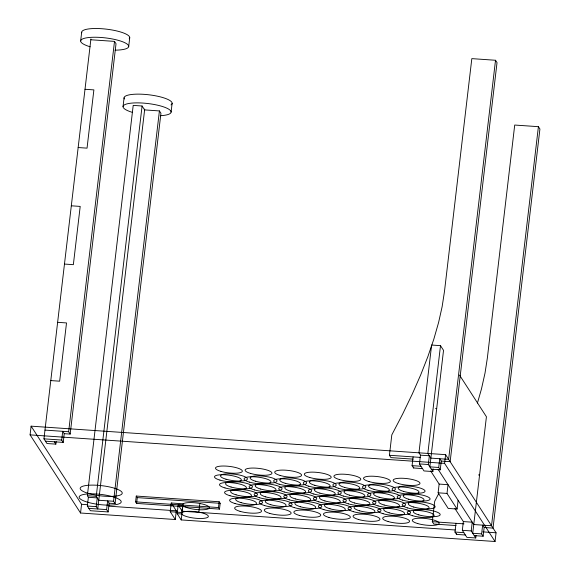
<?xml version="1.0" encoding="UTF-8"?>
<svg xmlns="http://www.w3.org/2000/svg" width="570" height="570" viewBox="0 0 570 570"><rect width="100%" height="100%" fill="white"/><g stroke="black" fill="none" stroke-linecap="round" stroke-linejoin="round"><path stroke-width="0.85" d="M30.082 434.874L31.108 426.161L445.605 454.653L496.064 532.786L495.038 541.5L181.203 519.926L177.17 513.677L178.189 504.963L182.714 505.276A13.516 3.27 6.7 0 0 202.835 509.772A13.516 3.27 6.7 0 0 204.231 504.507A13.516 3.27 6.7 0 0 183.105 503.809L171.264 502.997L170.238 511.703L175.282 519.519L80.541 513.007L30.082 434.874L444.579 463.367L495.038 541.5M80.655 40.954L81.681 32.219M56.159 441.515L55.846 444.137L46.968 443.531L43.94 438.843L90.915 38.959M63.22 442.405L61.703 440.061L62.729 431.319L64.246 433.663L63.22 442.405L45.45 441.187M64.246 433.663L70.167 434.076L68.649 431.732L114.506 41.382L90.822 39.758M70.167 434.076L116.024 43.726L114.506 41.382M128.706 46.434L129.732 37.698M123.042 106.59L124.068 97.848M80.541 513.007L81.567 504.293L31.108 426.161M87.352 495.729L133.209 105.386L142.087 105.999L144.616 109.903L159.415 110.922L160.932 113.266L115.076 503.609L109.155 503.203L107.637 500.859L106.611 509.601L108.129 511.945L90.366 510.72L87.338 506.032L88.364 497.297L87.352 495.729L96.237 496.342L98.76 500.246L113.558 501.265L115.076 503.609M96.237 496.342L142.087 105.999M144.709 109.112L97.734 508.989L96.216 506.645L97.242 497.902L88.364 497.297M108.129 511.945L109.155 503.203M113.558 501.265L159.415 110.922M171.093 112.069L172.119 103.327M135.582 501.857L136.266 496.057L219.165 501.757L220.177 503.317L219.493 509.117L136.593 503.417L135.582 501.857L218.488 507.557L219.493 509.117M136.593 503.417L137.277 497.617L136.266 496.057M175.282 519.519L176.308 510.805L171.264 502.997M170.238 511.703L182.079 512.523A13.516 3.27 6.7 0 1 203.212 513.221A13.516 3.27 6.7 0 1 201.816 518.486A13.516 3.27 6.7 0 1 181.695 513.983L182.714 505.276M181.203 519.926L183.105 503.809M198.837 512.181L199.856 503.467M218.488 507.557L219.165 501.757M413.136 459.142L390.934 457.617L389.417 455.273L391.811 434.882L402.655 414.062L412.274 394.077L420.681 374.925L427.87 356.606L433.841 339.121L438.594 322.47L442.135 306.653L444.45 291.676L471.825 58.632L495.515 60.263L497.026 62.607L450.143 461.686L441.266 461.073L439.748 458.736L438.722 467.471L440.24 469.815L431.355 469.203M422.47 468.597L413.592 467.984L412.074 465.64L413.1 456.898M413.592 467.984L413.72 466.894M433.179 468.925L432.872 471.547L423.987 470.941L419.449 463.909L420.475 455.166L418.957 452.822L431.618 345.042L440.503 345.655L443.531 350.343L429.844 466.859L438.722 467.471M440.503 345.655L427.842 453.435L430.87 458.123L448.633 459.342L495.515 60.263M432.872 471.547L428.327 464.514L429.353 455.779L420.475 455.166M456.029 525.554L433.82 524.029L432.309 521.685L434.703 501.294L438.722 493.584M440.24 469.815L441.266 461.073M458.116 500.31L457.09 509.053L448.205 508.44L438.116 492.815L439.142 484.08L430.664 470.948M444.579 463.367L445.605 454.653M457.09 509.053L447.001 493.428L448.027 484.685L439.142 484.08M465.362 535.009L456.484 534.396L454.967 532.052L455.993 523.31M456.484 534.396L456.613 533.306M476.071 535.337L475.758 537.959L466.88 537.353L462.334 530.321L463.36 521.578L454.889 508.454M475.758 537.959L471.219 530.927L472.245 522.191L463.36 521.578M483.132 536.228L481.614 533.883L482.64 525.148L484.158 527.492L483.132 536.228L474.247 535.615M477.446 403.033L481.486 388.882L485.02 373.065L487.343 358.088L514.717 125.044L538.408 126.675L491.525 525.754L473.763 524.535L438.138 469.374M85.001 89.276L93.886 89.889L87.039 148.15L78.161 147.537M71.314 205.798L80.199 206.411L73.352 264.672L64.474 264.06M57.627 322.321L66.512 322.934L59.665 381.188L50.787 380.582M435.573 408.526L436.684 408.597M44.966 430.101L68.649 431.732M389.417 455.273L420.211 457.389M419.449 463.909L428.327 464.514M43.94 438.843L61.703 440.061M412.074 465.64L420.959 466.253M478.465 474.938L479.577 475.01M438.116 492.815L447.001 493.428M137.277 497.617L220.177 503.317M432.309 521.685L463.987 523.866M484.158 527.492L493.036 528.098L539.918 129.02L538.408 126.675M462.334 530.321L471.219 530.927M81.567 504.293L87.766 504.721M109.013 506.181L176.308 510.805M455.28 529.986L182.229 511.212L178.189 504.963M482.769 531.874L496.064 532.786M87.338 506.032L96.216 506.645M454.967 532.052L463.852 532.665M481.614 533.883L472.73 533.271L486.424 416.755L459.477 375.031M177.17 513.677L181.695 513.983M88.849 508.376L106.611 509.601M54.335 441.793L55.846 444.137M132.511 112.404A24.182 5.85 6.7 0 1 129.732 103.334A24.182 5.85 6.7 0 1 165.557 107.609A24.182 5.85 6.7 0 1 160.22 115.71M124.41 98.959A24.182 5.85 6.7 0 1 149.767 94.898A24.182 5.85 6.7 0 1 170.986 104.909M90.124 46.769A24.182 5.85 6.7 0 1 88.086 37.606A24.182 5.85 6.7 0 1 124.445 42.529A24.182 5.85 6.7 0 1 115.083 50.153M81.759 32.775A24.182 5.85 6.7 0 1 107.26 29.255A24.182 5.85 6.7 0 1 129.219 38.774M324.921 500.937A13.516 3.27 6.7 0 0 346.239 501.016A13.516 3.27 6.7 0 0 327.515 495.558A13.516 3.27 6.7 0 0 324.921 500.937M323.895 509.651A13.516 3.27 6.7 0 0 345.213 509.73A13.516 3.27 6.7 0 0 326.489 504.272A13.516 3.27 6.7 0 0 323.895 509.651M236.094 494.831A13.516 3.27 6.7 0 0 257.419 494.91A13.516 3.27 6.7 0 0 238.695 489.452A13.516 3.27 6.7 0 0 236.094 494.831M235.075 503.545A13.516 3.27 6.7 0 0 256.393 503.624A13.516 3.27 6.7 0 0 237.669 498.166A13.516 3.27 6.7 0 0 235.075 503.545M265.706 496.869A13.516 3.27 6.7 0 0 287.024 496.94A13.516 3.27 6.7 0 0 268.299 491.49A13.516 3.27 6.7 0 0 265.706 496.869M264.68 505.583A13.516 3.27 6.7 0 0 285.998 505.654A13.516 3.27 6.7 0 0 267.28 500.203A13.516 3.27 6.7 0 0 264.68 505.583M295.31 498.907A13.516 3.27 6.7 0 0 316.635 498.978A13.516 3.27 6.7 0 0 297.911 493.527A13.516 3.27 6.7 0 0 295.31 498.907M294.291 507.614A13.516 3.27 6.7 0 0 315.609 507.692A13.516 3.27 6.7 0 0 296.885 502.241A13.516 3.27 6.7 0 0 294.291 507.614M354.526 502.975A13.516 3.27 6.7 0 0 375.844 503.046A13.516 3.27 6.7 0 0 357.119 497.596A13.516 3.27 6.7 0 0 354.526 502.975M353.5 511.689A13.516 3.27 6.7 0 0 374.825 511.76A13.516 3.27 6.7 0 0 356.1 506.31A13.516 3.27 6.7 0 0 353.5 511.689M384.13 505.013A13.516 3.27 6.7 0 0 405.455 505.084A13.516 3.27 6.7 0 0 386.731 499.634A13.516 3.27 6.7 0 0 384.13 505.013M383.111 513.72A13.516 3.27 6.7 0 0 404.429 513.798A13.516 3.27 6.7 0 0 385.705 508.347A13.516 3.27 6.7 0 0 383.111 513.72M379.086 497.197A13.516 3.27 6.7 0 0 400.404 497.268A13.516 3.27 6.7 0 0 381.686 491.817A13.516 3.27 6.7 0 0 379.086 497.197M378.067 505.911A13.516 3.27 6.7 0 0 399.385 505.982A13.516 3.27 6.7 0 0 380.66 500.531A13.516 3.27 6.7 0 0 378.067 505.911M413.742 507.043A13.516 3.27 6.7 0 0 435.06 507.122A13.516 3.27 6.7 0 0 416.335 501.664A13.516 3.27 6.7 0 0 413.742 507.043M412.716 515.757A13.516 3.27 6.7 0 0 434.034 515.836A13.516 3.27 6.7 0 0 415.316 510.378A13.516 3.27 6.7 0 0 412.716 515.757M403.646 491.418A13.516 3.27 6.7 0 0 424.971 491.49A13.516 3.27 6.7 0 0 406.246 486.039A13.516 3.27 6.7 0 0 403.646 491.418M402.627 500.132A13.516 3.27 6.7 0 0 423.945 500.203A13.516 3.27 6.7 0 0 405.22 494.753A13.516 3.27 6.7 0 0 402.627 500.132M285.221 483.274A13.516 3.27 6.7 0 0 306.539 483.353A13.516 3.27 6.7 0 0 287.814 477.902A13.516 3.27 6.7 0 0 285.221 483.274M284.195 491.988A13.516 3.27 6.7 0 0 305.513 492.067A13.516 3.27 6.7 0 0 286.796 486.609A13.516 3.27 6.7 0 0 284.195 491.988M344.437 487.35A13.516 3.27 6.7 0 0 365.755 487.421A13.516 3.27 6.7 0 0 347.03 481.971A13.516 3.27 6.7 0 0 344.437 487.35M343.411 496.064A13.516 3.27 6.7 0 0 364.729 496.135A13.516 3.27 6.7 0 0 346.004 490.684A13.516 3.27 6.7 0 0 343.411 496.064M226.005 479.206A13.516 3.27 6.7 0 0 247.323 479.284A13.516 3.27 6.7 0 0 228.606 473.827A13.516 3.27 6.7 0 0 226.005 479.206M224.979 487.92A13.516 3.27 6.7 0 0 246.304 487.991A13.516 3.27 6.7 0 0 227.58 482.541A13.516 3.27 6.7 0 0 224.979 487.92M374.041 489.381A13.516 3.27 6.7 0 0 395.359 489.459A13.516 3.27 6.7 0 0 376.635 484.008A13.516 3.27 6.7 0 0 374.041 489.381M373.015 498.095A13.516 3.27 6.7 0 0 394.34 498.173A13.516 3.27 6.7 0 0 375.616 492.715A13.516 3.27 6.7 0 0 373.015 498.095M314.825 485.312A13.516 3.27 6.7 0 0 336.143 485.391A13.516 3.27 6.7 0 0 317.426 479.933A13.516 3.27 6.7 0 0 314.825 485.312M313.806 494.026A13.516 3.27 6.7 0 0 335.124 494.097A13.516 3.27 6.7 0 0 316.4 488.647A13.516 3.27 6.7 0 0 313.806 494.026M255.609 481.244A13.516 3.27 6.7 0 0 276.935 481.315A13.516 3.27 6.7 0 0 258.21 475.865A13.516 3.27 6.7 0 0 255.609 481.244M254.59 489.958A13.516 3.27 6.7 0 0 275.909 490.029A13.516 3.27 6.7 0 0 257.184 484.578A13.516 3.27 6.7 0 0 254.59 489.958M250.565 473.428A13.516 3.27 6.7 0 0 271.89 473.506A13.516 3.27 6.7 0 0 253.166 468.048A13.516 3.27 6.7 0 0 250.565 473.428M249.546 482.142A13.516 3.27 6.7 0 0 270.864 482.213A13.516 3.27 6.7 0 0 252.139 476.762A13.516 3.27 6.7 0 0 249.546 482.142M398.601 483.602A13.516 3.27 6.7 0 0 419.919 483.681A13.516 3.27 6.7 0 0 401.202 478.23A13.516 3.27 6.7 0 0 398.601 483.602M397.582 492.316A13.516 3.27 6.7 0 0 418.9 492.395A13.516 3.27 6.7 0 0 400.176 486.937A13.516 3.27 6.7 0 0 397.582 492.316M309.781 477.503A13.516 3.27 6.7 0 0 331.099 477.575A13.516 3.27 6.7 0 0 312.374 472.124A13.516 3.27 6.7 0 0 309.781 477.503M308.755 486.21A13.516 3.27 6.7 0 0 330.08 486.288A13.516 3.27 6.7 0 0 311.355 480.831A13.516 3.27 6.7 0 0 308.755 486.21M368.997 481.572A13.516 3.27 6.7 0 0 390.315 481.643A13.516 3.27 6.7 0 0 371.59 476.192A13.516 3.27 6.7 0 0 368.997 481.572M367.971 490.286A13.516 3.27 6.7 0 0 389.289 490.357A13.516 3.27 6.7 0 0 370.571 484.906A13.516 3.27 6.7 0 0 367.971 490.286M220.96 471.397A13.516 3.27 6.7 0 0 242.279 471.468A13.516 3.27 6.7 0 0 223.554 466.018A13.516 3.27 6.7 0 0 220.96 471.397M219.935 480.104A13.516 3.27 6.7 0 0 241.253 480.182A13.516 3.27 6.7 0 0 222.535 474.732A13.516 3.27 6.7 0 0 219.935 480.104M339.385 479.534A13.516 3.27 6.7 0 0 360.71 479.612A13.516 3.27 6.7 0 0 341.986 474.155A13.516 3.27 6.7 0 0 339.385 479.534M338.366 488.248A13.516 3.27 6.7 0 0 359.684 488.319A13.516 3.27 6.7 0 0 340.96 482.868A13.516 3.27 6.7 0 0 338.366 488.248M280.176 475.466A13.516 3.27 6.7 0 0 301.494 475.537A13.516 3.27 6.7 0 0 282.77 470.086A13.516 3.27 6.7 0 0 280.176 475.466M279.15 484.179A13.516 3.27 6.7 0 0 300.468 484.251A13.516 3.27 6.7 0 0 281.744 478.8A13.516 3.27 6.7 0 0 279.15 484.179M260.661 489.053A13.516 3.27 6.7 0 0 281.979 489.131A13.516 3.27 6.7 0 0 263.255 483.681A13.516 3.27 6.7 0 0 260.661 489.053M259.635 497.767A13.516 3.27 6.7 0 0 280.953 497.845A13.516 3.27 6.7 0 0 262.228 492.387A13.516 3.27 6.7 0 0 259.635 497.767M408.697 499.234A13.516 3.27 6.7 0 0 430.015 499.306A13.516 3.27 6.7 0 0 411.291 493.855A13.516 3.27 6.7 0 0 408.697 499.234M407.671 507.941A13.516 3.27 6.7 0 0 428.989 508.02A13.516 3.27 6.7 0 0 410.265 502.569A13.516 3.27 6.7 0 0 407.671 507.941M319.87 493.128A13.516 3.27 6.7 0 0 341.195 493.2A13.516 3.27 6.7 0 0 322.47 487.749A13.516 3.27 6.7 0 0 319.87 493.128M318.851 501.842A13.516 3.27 6.7 0 0 340.169 501.914A13.516 3.27 6.7 0 0 321.444 496.463A13.516 3.27 6.7 0 0 318.851 501.842M231.049 487.022A13.516 3.27 6.7 0 0 252.375 487.094A13.516 3.27 6.7 0 0 233.65 481.643A13.516 3.27 6.7 0 0 231.049 487.022M230.031 495.736A13.516 3.27 6.7 0 0 251.349 495.807A13.516 3.27 6.7 0 0 232.624 490.357A13.516 3.27 6.7 0 0 230.031 495.736M349.481 495.159A13.516 3.27 6.7 0 0 370.799 495.237A13.516 3.27 6.7 0 0 352.075 489.78A13.516 3.27 6.7 0 0 349.481 495.159M348.455 503.873A13.516 3.27 6.7 0 0 369.773 503.951A13.516 3.27 6.7 0 0 351.056 498.493A13.516 3.27 6.7 0 0 348.455 503.873M290.265 491.091A13.516 3.27 6.7 0 0 311.583 491.162A13.516 3.27 6.7 0 0 292.866 485.711A13.516 3.27 6.7 0 0 290.265 491.091M289.239 499.805A13.516 3.27 6.7 0 0 310.565 499.876A13.516 3.27 6.7 0 0 291.84 494.425A13.516 3.27 6.7 0 0 289.239 499.805M270.75 504.685A13.516 3.27 6.7 0 0 292.068 504.756A13.516 3.27 6.7 0 0 273.351 499.306A13.516 3.27 6.7 0 0 270.75 504.685M269.724 513.392A13.516 3.27 6.7 0 0 291.049 513.47A13.516 3.27 6.7 0 0 272.325 508.02A13.516 3.27 6.7 0 0 269.724 513.392M418.786 514.86A13.516 3.27 6.7 0 0 440.104 514.931A13.516 3.27 6.7 0 0 421.38 509.48A13.516 3.27 6.7 0 0 418.786 514.86M417.76 523.574A13.516 3.27 6.7 0 0 439.085 523.645A13.516 3.27 6.7 0 0 420.361 518.194A13.516 3.27 6.7 0 0 417.76 523.574M329.966 508.753A13.516 3.27 6.7 0 0 351.284 508.825A13.516 3.27 6.7 0 0 332.559 503.374A13.516 3.27 6.7 0 0 329.966 508.753M328.94 517.467A13.516 3.27 6.7 0 0 350.258 517.539A13.516 3.27 6.7 0 0 331.541 512.088A13.516 3.27 6.7 0 0 328.94 517.467M389.182 512.822A13.516 3.27 6.7 0 0 410.5 512.9A13.516 3.27 6.7 0 0 391.775 507.443A13.516 3.27 6.7 0 0 389.182 512.822M388.156 521.536A13.516 3.27 6.7 0 0 409.474 521.607A13.516 3.27 6.7 0 0 390.749 516.156A13.516 3.27 6.7 0 0 388.156 521.536M241.146 502.647A13.516 3.27 6.7 0 0 262.464 502.719A13.516 3.27 6.7 0 0 243.739 497.268A13.516 3.27 6.7 0 0 241.146 502.647M240.12 511.361A13.516 3.27 6.7 0 0 261.438 511.433A13.516 3.27 6.7 0 0 242.72 505.982A13.516 3.27 6.7 0 0 240.12 511.361M359.57 510.791A13.516 3.27 6.7 0 0 380.895 510.863A13.516 3.27 6.7 0 0 362.171 505.412A13.516 3.27 6.7 0 0 359.57 510.791M358.551 519.498A13.516 3.27 6.7 0 0 379.869 519.576A13.516 3.27 6.7 0 0 361.145 514.119A13.516 3.27 6.7 0 0 358.551 519.498M300.354 506.716A13.516 3.27 6.7 0 0 321.68 506.794A13.516 3.27 6.7 0 0 302.955 501.336A13.516 3.27 6.7 0 0 300.354 506.716M299.336 515.43A13.516 3.27 6.7 0 0 320.654 515.508A13.516 3.27 6.7 0 0 301.929 510.05A13.516 3.27 6.7 0 0 299.336 515.43M88.77 493.542A21.161 5.116 6.7 0 0 122.108 493.641A21.161 5.116 6.7 0 0 92.76 485.113A21.161 5.116 6.7 0 0 88.77 493.542M87.744 502.255A21.161 5.116 6.7 0 0 121.089 502.348A21.161 5.116 6.7 0 0 91.742 493.827A21.161 5.116 6.7 0 0 87.744 502.255"/></g></svg>
